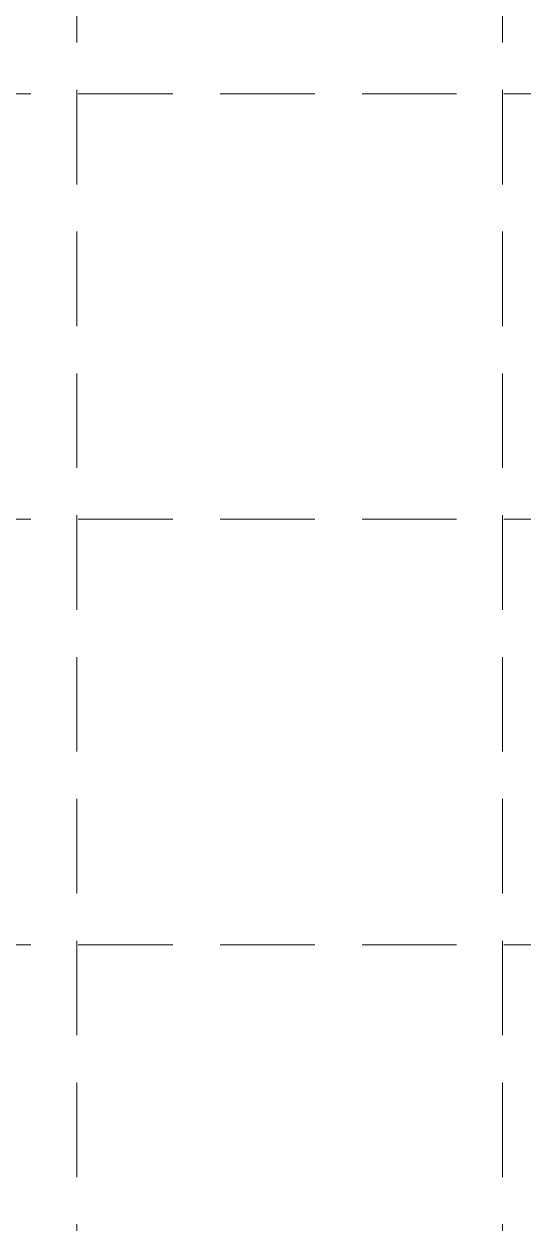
# Model space of a CAD drawing. Header units: feet. Extents: x 2597001 to 2598732, y 7017887 to 7019952.
# Drawn here: x 2597322.9 to 2597354.5, y 7018762 to 7018838 of the extents above; entities that cross this region are included whole.
import ezdxf

# ---------------------------------------------------------------- set-up
doc = ezdxf.new("R2010")
doc.units = ezdxf.units.FT
doc.header["$LTSCALE"] = 30
doc.header["$MEASUREMENT"] = 0
doc.linetypes.add('HIDDEN', pattern=[0.375, 0.25, -0.125])
doc.layers.add('18358A-BASE-SITE$0$Curb', color=1, linetype='CONTINUOUS', lineweight=9)
doc.layers.add('GRID', color=254, linetype='HIDDEN')

msp = doc.modelspace()

# ---------------------------------------------------------------- linework, layer by layer
at = {"layer": '18358A-BASE-SITE$0$Curb', "color": 7}
msp.add_arc((2596963.26, 7018433.653), 590.411, 36.177933, 49.768861, dxfattribs=at)
at = {"layer": 'GRID', "color": 252, "linetype": 'HIDDEN', "lineweight": 0, "ltscale": 0.8}
for p, q in [((2597326.235, 7018941.872), (2597326.235, 7017996.496)), ((2597353.235, 7018941.872), (2597353.235, 7017996.496)), ((2597029.325, 7018833.616), (2598703.325, 7018833.616)), ((2597029.325, 7018806.616), (2598703.325, 7018806.616)), ((2597029.325, 7018779.616), (2598703.325, 7018779.616))]:
    msp.add_line(p, q, dxfattribs=at)

doc.saveas('drawing.dxf')
